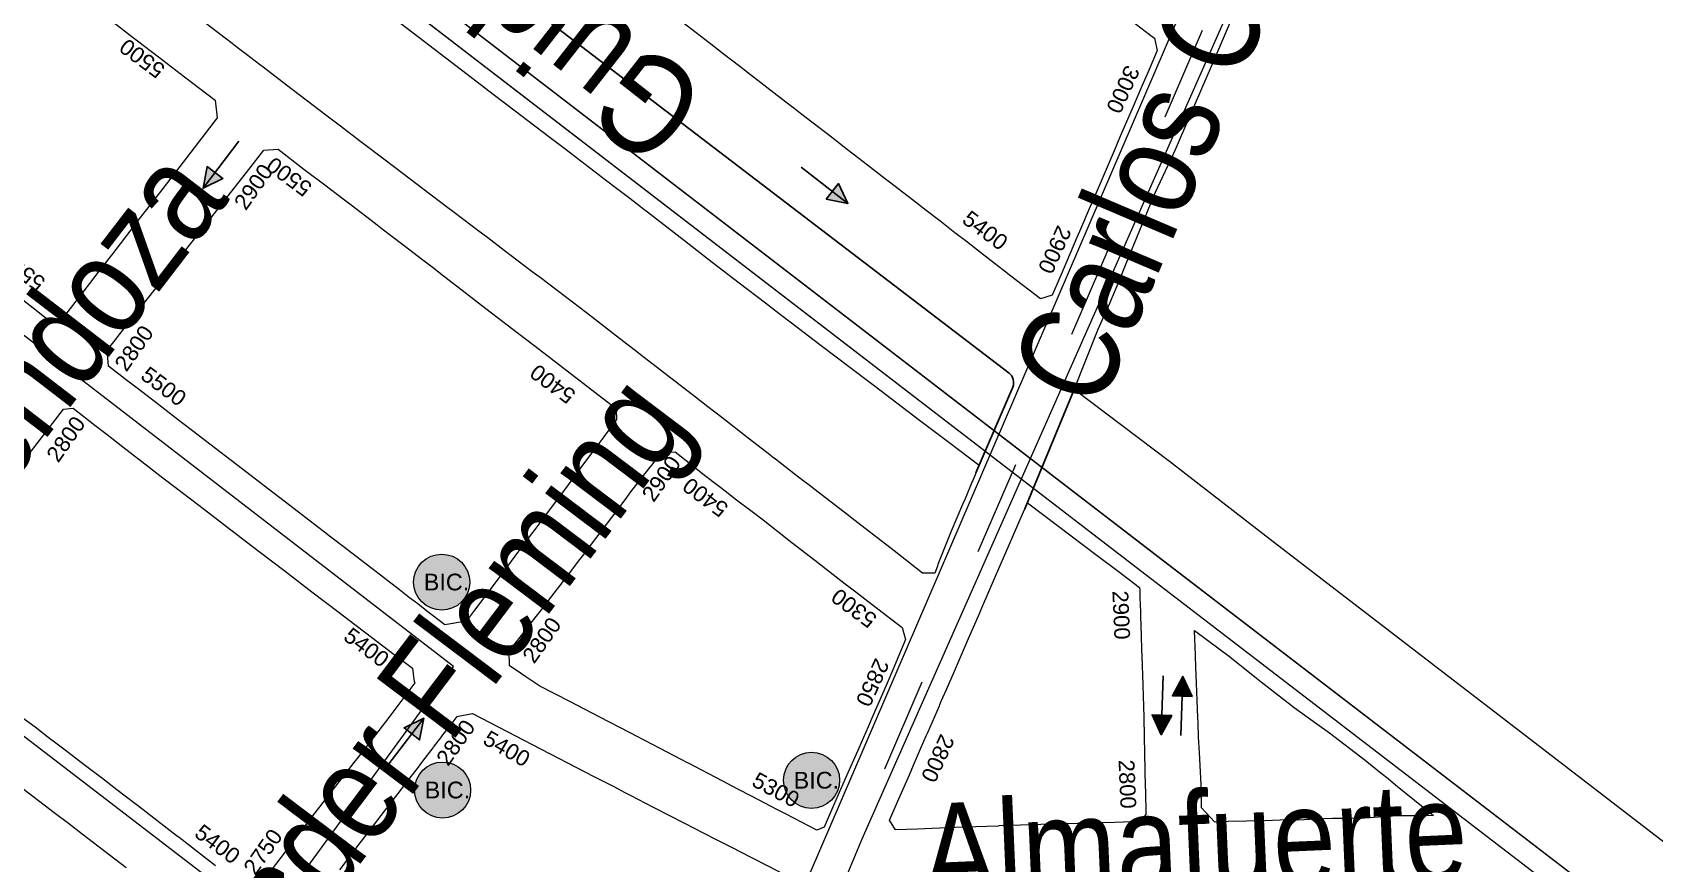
# Model space of a CAD drawing. Header units: millimetres. Extents: x 11558 to 23675, y 49449 to 61482.
# Drawn here: x 15299.4 to 15711, y 56523.3 to 56734.1 of the extents above; entities that cross this region are included whole.
import ezdxf

# ---------------------------------------------------------------- set-up
doc = ezdxf.new("R2010")
doc.units = ezdxf.units.MM
doc.linetypes.add('ACAD_ISO03W100', pattern=[30, 12, -18])
for name, color, linetype in [('0. plano base - nombres calles', 22, 'Continuous'), ('0. Plano Base - PLANO', 254, 'Continuous'), ('0. Plano base - sentido calles', 253, 'Continuous'), ('0. vias del tren', 252, 'VÍAS'), ('0.BARRIOS - DIVISIÓN', 12, 'ACAD_ISO03W100'), ('7. puesta en valor CC la lucila', 212, 'Continuous'), ('numeración', 7, 'Continuous')]:
    doc.layers.add(name, color=color, linetype=linetype)
doc.layers.add('Linea Bicentenario Nueva', color=7, linetype='Continuous', true_color=0x0000cc, transparency=0.05)
doc.layers.add('Linea Bicentenario Original', color=7, linetype='Continuous', true_color=0x0000cc, transparency=0.5)
doc.layers.get('7. puesta en valor CC la lucila').off()
doc.styles.get("Standard").update_dxf_attribs({"font": 'arial.ttf'})
doc.linetypes.add('VÍAS', pattern='A,0.15,[130,ltypeshp.shx,S=0.25,R=0,X=0,Y=0],0.15', length=0.3)

# ---------------------------------------------------------------- blocks, each defined once
blk = doc.blocks.new('MANZANAS')
at = {"layer": '0. Plano Base - PLANO', "color": 0, "linetype": 'VÍAS', "lineweight": 5, "ltscale": 4}
for points in [[(5633392.19, 6179345.26), (5633766.17, 6178972.83), (5633911.62, 6178827.98, 0.101414), (5634043.46, 6178741.38, 0.02134), (5634208.17, 6178683.79), (5634894.89, 6178561.57), (5635134.9, 6178519.11), (5635207, 6178505.64), (5635242.16, 6178496.03, -0.077062), (5635335.8, 6178454.16, 0.007448), (5635399.31, 6178414.39, -0.001689), (5635687.6, 6178238.47), (5636190.29, 6177920.23), (5636600.65, 6177660.36)], [(5633388.52, 6179341.14), (5633762.29, 6178968.93), (5633907.74, 6178824.08, 0.101414), (5634041.43, 6178736.27, 0.02138), (5634206.89, 6178678.43), (5634893.93, 6178556.15), (5635133.92, 6178513.7), (5635205.77, 6178500.27), (5635240.71, 6178490.73, -0.077062), (5635332.82, 6178449.54, 0.007448), (5635396.46, 6178409.69, -0.001689), (5635684.68, 6178233.8), (5636187.35, 6177915.58), (5636597.71, 6177655.71)]]:
    blk.add_lwpolyline(points, format="xyb", dxfattribs=at)
at = {"layer": '0. Plano Base - PLANO', "color": 0, "linetype": 'Continuous', "lineweight": 5}
for points in [[(5635048.58, 6178555.27), (5635005.32, 6178563.03), (5634917.33, 6178578.65), (5634884.63, 6178584.6), (5634854.65, 6178589.69), (5634853.03, 6178606.04), (5634852.63, 6178613.27), (5634852.26, 6178618.03), (5634851.68, 6178624.17), (5634850.03, 6178642.3), (5634849.97, 6178643.6), (5634849.47, 6178655.54), (5634849.28, 6178658.13), (5634847.54, 6178681.93), (5634847.21, 6178686.24), (5634846.7, 6178693.14)], [(5634824.69, 6178679.4), (5634830.11, 6178678.42), (5634831.72, 6178678.13), (5634833.28, 6178676.27), (5634833.74, 6178675.74), (5634834.08, 6178671.13), (5634834.22, 6178669.22), (5634834.47, 6178665.85), (5634834.83, 6178660.9), (5634835.08, 6178657.54), (5634835.47, 6178652.25), (5634835.78, 6178648.09), (5634836.11, 6178643.6), (5634836.3, 6178641.02), (5634836.78, 6178634.55), (5634836.86, 6178633.43), (5634837.43, 6178625.84), (5634837.5, 6178624.87), (5634838.08, 6178617.03), (5634838.15, 6178615.98), (5634838.5, 6178611.27), (5634838.72, 6178608.3), (5634836.48, 6178606.16), (5634827.2, 6178607.83), (5634824.62, 6178608.3), (5634821.9, 6178608.79), (5634818.16, 6178609.46), (5634813.16, 6178610.36), (5634809.51, 6178611.02), (5634807.43, 6178611.4), (5634804.7, 6178611.89), (5634800.48, 6178612.65), (5634797.07, 6178613.27), (5634796.15, 6178613.43), (5634788.92, 6178614.73), (5634787.63, 6178614.97), (5634781.88, 6178616), (5634779.22, 6178616.48), (5634775.63, 6178617.13), (5634770.56, 6178618.05), (5634762.62, 6178619.48), (5634760.81, 6178619.81), (5634758.66, 6178620.19), (5634757.96, 6178620.32), (5634753.45, 6178621.13), (5634744.97, 6178622.66), (5634741.67, 6178623.26), (5634739, 6178623.74), (5634736.42, 6178624.2), (5634731.94, 6178625.01), (5634727.89, 6178625.74), (5634719.24, 6178627.3)], [(5634655.8, 6178594.08), (5634664.15, 6178592.62), (5634672.7, 6178591.13), (5634674.45, 6178590.83), (5634681.17, 6178589.65), (5634689.75, 6178588.15), (5634698.43, 6178586.64), (5634706.85, 6178585.17), (5634711.82, 6178584.3), (5634715.52, 6178583.65), (5634723.68, 6178582.23), (5634727.23, 6178581.61), (5634732.25, 6178580.73), (5634735.6, 6178580.15), (5634736.71, 6178579.95), (5634737.87, 6178579.75), (5634740.66, 6178579.24), (5634749.5, 6178577.62), (5634758.28, 6178576.01), (5634766.8, 6178574.5), (5634775.07, 6178573.05), (5634779.42, 6178572.28), (5634783.64, 6178571.54), (5634792.2, 6178570.07), (5634798.16, 6178569.05), (5634800.71, 6178568.61), (5634809.24, 6178567.16), (5634818.1, 6178565.64), (5634823.47, 6178564.72), (5634832.19, 6178563.23), (5634836.14, 6178562.56), (5634842.16, 6178561.53), (5634842.49, 6178557.33), (5634842.51, 6178557.07), (5634842.89, 6178552.33), (5634843.01, 6178550.77), (5634843.59, 6178543.41), (5634844.48, 6178534.38), (5634844.54, 6178533.92), (5634844.79, 6178532.04), (5634841.98, 6178530.61), (5634833.03, 6178532.26), (5634821.59, 6178534.33), (5634817.25, 6178535.12), (5634812.72, 6178535.94), (5634805.82, 6178537.19), (5634804.21, 6178537.48), (5634801.49, 6178537.97), (5634795.61, 6178539.04), (5634794.6, 6178539.22), (5634794.19, 6178539.3), (5634787.01, 6178540.6), (5634778.61, 6178542.13), (5634774.29, 6178542.91), (5634770.32, 6178543.63), (5634761.66, 6178545.2), (5634756.93, 6178546.06), (5634752.91, 6178546.79), (5634751.7, 6178547.01), (5634748.69, 6178547.56), (5634744.44, 6178548.33), (5634735.91, 6178549.88), (5634731.55, 6178550.62), (5634727.11, 6178551.38), (5634724.48, 6178551.83), (5634721.76, 6178552.3), (5634718.87, 6178552.79), (5634710.13, 6178554.29), (5634704.94, 6178555.18), (5634701.84, 6178555.71), (5634697.47, 6178556.46), (5634693.58, 6178557.12), (5634692.88, 6178557.24), (5634684.57, 6178558.66), (5634676.18, 6178560.1), (5634667.2, 6178561.64), (5634664.69, 6178562.07), (5634658.68, 6178563.09), (5634654.16, 6178563.87), (5634650.11, 6178564.56), (5634641.72, 6178566.04), (5634634.39, 6178567.33), (5634633.24, 6178567.53), (5634629.16, 6178568.25), (5634626.23, 6178568.76), (5634624.67, 6178569.04), (5634615.88, 6178570.58)], [(5634566.67, 6178564.98), (5634575.43, 6178563.44), (5634580.46, 6178562.56), (5634583.88, 6178561.96), (5634592.4, 6178560.47), (5634596.98, 6178559.67), (5634600.79, 6178559), (5634609.66, 6178557.45), (5634617.83, 6178556.02), (5634627.44, 6178554.27), (5634629.98, 6178550.63), (5634627.46, 6178536.62), (5634625.89, 6178527.87), (5634624.35, 6178519.27), (5634622.83, 6178510.85), (5634622.2, 6178507.31), (5634621.28, 6178502.19), (5634620.58, 6178498.35), (5634618.51, 6178486.79), (5634616.19, 6178485.24), (5634613.87, 6178485.65), (5634610.83, 6178486.2), (5634606.05, 6178487.06)], [(5634717.03, 6178382.02), (5634711.38, 6178383.04), (5634705.54, 6178384.1), (5634705.05, 6178384.18), (5634702.75, 6178384.6), (5634697.62, 6178385.53), (5634694.28, 6178386.13), (5634685.97, 6178387.61), (5634681.52, 6178388.38), (5634677.3, 6178389.11), (5634676.09, 6178389.32), (5634668.82, 6178390.58), (5634665.96, 6178391.08), (5634664.82, 6178391.28), (5634660.23, 6178392.07), (5634656.52, 6178392.71)], [(5634626.56, 6178450.73), (5634629.47, 6178467), (5634631.52, 6178468.36), (5634638.39, 6178467.1), (5634642.2, 6178466.41), (5634647.22, 6178465.49), (5634655.53, 6178463.97), (5634657, 6178463.7), (5634659.8, 6178463.2), (5634664.15, 6178462.44), (5634672.91, 6178460.9), (5634681.21, 6178459.44), (5634689.75, 6178457.94), (5634698.28, 6178456.44), (5634706.71, 6178454.96), (5634715.27, 6178453.46), (5634720.24, 6178452.6), (5634723.66, 6178452.02), (5634732.57, 6178450.5), (5634738.29, 6178449.53), (5634739.94, 6178447.13), (5634740.24, 6178446.81), (5634740.52, 6178446.51), (5634738.8, 6178436.11), (5634737.95, 6178431.19), (5634736.38, 6178422.66), (5634736.15, 6178421.43), (5634735.57, 6178418.29), (5634734.78, 6178414.01), (5634733.22, 6178405.52), (5634731.72, 6178397.08), (5634730.77, 6178391.52), (5634729.11, 6178381.9)], [(5634745.52, 6178395.65), (5634746.54, 6178401.57), (5634746.98, 6178404.11), (5634747.07, 6178404.67), (5634747.72, 6178408.35), (5634748.49, 6178412.71), (5634749.96, 6178421.03), (5634750.58, 6178424.49), (5634751.12, 6178427.57), (5634751.52, 6178429.81), (5634752.27, 6178434.07), (5634752.3, 6178434.24), (5634752.89, 6178437.56), (5634752.9, 6178437.65), (5634753.54, 6178441.24), (5634753.56, 6178441.39), (5634754, 6178443.88), (5634754.57, 6178444.33), (5634756.46, 6178445.81), (5634757.13, 6178446.33), (5634764.62, 6178446.34), (5634774.17, 6178446.37), (5634791.82, 6178446.41), (5634792.92, 6178446.42), (5634797.47, 6178446.42), (5634799.81, 6178446.43), (5634800.46, 6178446.43), (5634802.17, 6178446.44), (5634808.76, 6178446.45), (5634809.32, 6178446.45), (5634817.47, 6178446.47), (5634826.32, 6178446.49), (5634829.15, 6178446.52), (5634831.66, 6178446.55), (5634833.22, 6178446.56), (5634837.16, 6178446.6), (5634844.76, 6178446.68)], [(5634663.28, 6178377.15), (5634674.52, 6178375.18), (5634678.97, 6178374.39), (5634683.29, 6178373.63), (5634691.77, 6178372.14), (5634697.15, 6178371.19)]]:
    blk.add_lwpolyline(points, dxfattribs=at)
at = {"layer": '0. Plano Base - PLANO', "color": 0}
blk.add_lwpolyline([(5634842.32, 6178559.43), (5634840.59, 6178583.02, 0.343681), (5634838.11, 6178585.75), (5634401.7, 6178662.05, 0.4126), (5634398.23, 6178659.62), (5634394.64, 6178639.74)], format="xyb", dxfattribs=at)
blk.add_lwpolyline([(5634854.65, 6178589.69), (5634857.53, 6178557.04)], dxfattribs=at)
at = {"layer": '0. Plano Base - PLANO', "color": 0, "linetype": 'Continuous', "lineweight": 5}
for points in [[(5634870.79, 6178472.39), (5634865.98, 6178469.67), (5634863.51, 6178471.12), (5634863.16, 6178476.23), (5634862.64, 6178483.69), (5634862.46, 6178486.31), (5634862.42, 6178486.94), (5634862.11, 6178491.47), (5634861.91, 6178494.38), (5634861.84, 6178495.34), (5634861.33, 6178502.73), (5634861.3, 6178503.1), (5634861.24, 6178503.96), (5634861.02, 6178507.2), (5634860.67, 6178512.26), (5634860.05, 6178521.3), (5634859.55, 6178528.35), (5634859.45, 6178529.74), (5634858.84, 6178538.45), (5634858.23, 6178547.07), (5634857.64, 6178555.41), (5634857.43, 6178558.66), (5634862.59, 6178557.83), (5634879.31, 6178555), (5634885.85, 6178553.89), (5634892.59, 6178552.74), (5634892.96, 6178552.09), (5634893.84, 6178550.51), (5634895.63, 6178547.32), (5634895.75, 6178547.12), (5634896.13, 6178546.44), (5634898.54, 6178542.13), (5634900.37, 6178538.88), (5634901.05, 6178537.66), (5634904.73, 6178531.12), (5634908.67, 6178524.08), (5634911.05, 6178519.71), (5634913.06, 6178516.03), (5634917.21, 6178508.44), (5634917.59, 6178507.8), (5634917.65, 6178507.68), (5634920.55, 6178502.41), (5634920.11, 6178500.21), (5634914.47, 6178497), (5634911.89, 6178495.53), (5634911.71, 6178495.43), (5634911.34, 6178495.22), (5634903.58, 6178490.96), (5634899.75, 6178488.8), (5634896.41, 6178486.91), (5634896.01, 6178486.69), (5634888.81, 6178482.63), (5634888.68, 6178482.53), (5634881.23, 6178478.31), (5634877.27, 6178476.07)], [(5634744.95, 6178466.41), (5634740.46, 6178463.1), (5634734.75, 6178464.12), (5634731.99, 6178464.61), (5634730.86, 6178464.81), (5634729.4, 6178465.07), (5634726.21, 6178465.64), (5634717.5, 6178467.19), (5634712.55, 6178468.07), (5634708.86, 6178468.72), (5634704.62, 6178469.48), (5634702.58, 6178469.84), (5634700.38, 6178470.23), (5634691.68, 6178471.78), (5634683.61, 6178473.22), (5634674.95, 6178474.76), (5634666.45, 6178476.27), (5634661.44, 6178477.16), (5634657.56, 6178477.85), (5634649.42, 6178479.3), (5634643.55, 6178480.34), (5634640.64, 6178480.86), (5634634.51, 6178481.95), (5634633.92, 6178482.93), (5634632.38, 6178485.44), (5634633.08, 6178489.16), (5634633.11, 6178489.3), (5634633.95, 6178493.77), (5634634.36, 6178495.96), (5634635.15, 6178500.18), (5634636.77, 6178508.79), (5634638.36, 6178517.24), (5634639.97, 6178525.79), (5634641.57, 6178534.28), (5634643.15, 6178542.69), (5634644.28, 6178548.75), (5634647.38, 6178550.63), (5634655.49, 6178549.21), (5634662.07, 6178548.06), (5634667.82, 6178547.06), (5634670.29, 6178546.63), (5634676.61, 6178545.52), (5634678.52, 6178545.18), (5634679.53, 6178545.01), (5634682.31, 6178544.52), (5634687.41, 6178543.63), (5634692.49, 6178542.74), (5634695.77, 6178542.17), (5634699.41, 6178541.53), (5634703.93, 6178540.72), (5634712.77, 6178539.14), (5634716.31, 6178538.5), (5634721.25, 6178537.61), (5634729.62, 6178536.11), (5634736.96, 6178534.79), (5634738.35, 6178534.54), (5634747.09, 6178532.97), (5634753.48, 6178531.82), (5634753.82, 6178531.76), (5634755.2, 6178529.39), (5634754.78, 6178526.84), (5634754.56, 6178525.47), (5634754.33, 6178524.03), (5634753.72, 6178520.29), (5634752.81, 6178514.7), (5634752.41, 6178512.24), (5634751.36, 6178505.79), (5634750.53, 6178500.67), (5634749.96, 6178497.18), (5634749.61, 6178495.05), (5634749.3, 6178493.15), (5634749.14, 6178492.15), (5634748.61, 6178488.88), (5634748.55, 6178488.54), (5634748.44, 6178487.83), (5634747.81, 6178484.01), (5634747.26, 6178480.63), (5634747.23, 6178480.41), (5634747.11, 6178479.68), (5634745.51, 6178469.84), (5634745.1, 6178467.35)], [(5634939.87, 6178510.48), (5634937.05, 6178508.76), (5634936.87, 6178508.82), (5634932.3, 6178510.42), (5634930.97, 6178512.88), (5634929.55, 6178515.53), (5634925.33, 6178522.62), (5634923.34, 6178525.98), (5634921.6, 6178529.12), (5634920.92, 6178530.3), (5634918.77, 6178534.06), (5634916.59, 6178537.89), (5634914.62, 6178541.31), (5634913.05, 6178544.08), (5634909.93, 6178549.52), (5634921.34, 6178547.69), (5634921.41, 6178547.67), (5634929.54, 6178546.06), (5634930.07, 6178545.96), (5634941.39, 6178543.83), (5634948.46, 6178542.79), (5634952.34, 6178542.23), (5634963.56, 6178540.32), (5634968.69, 6178539.26), (5634970.9, 6178538.81), (5634973.3, 6178538.31), (5634979.34, 6178537.05), (5634985.42, 6178535.78), (5634981.37, 6178533.66), (5634977.27, 6178531.51), (5634970.21, 6178527.19), (5634967.15, 6178525.48), (5634963.01, 6178523.32), (5634959.15, 6178521.11), (5634955.62, 6178518.99), (5634953.11, 6178517.79), (5634948.08, 6178514.88)], [(5634849.59, 6178461.92), (5634848.28, 6178460.35), (5634839.52, 6178460.37), (5634837.44, 6178460.38), (5634837.07, 6178460.38), (5634829.6, 6178460.39), (5634825.73, 6178460.4), (5634821.16, 6178460.41), (5634811.55, 6178460.43), (5634811.29, 6178460.43), (5634809.44, 6178460.44), (5634803.44, 6178460.45), (5634794.73, 6178460.46), (5634786.2, 6178460.44), (5634777.61, 6178460.42), (5634769.05, 6178460.4), (5634764.88, 6178460.85), (5634761.55, 6178461.24), (5634759.84, 6178461.43), (5634758.08, 6178464.61), (5634758.44, 6178466.54), (5634759.1, 6178470.16), (5634759.84, 6178474.2), (5634760.2, 6178476.16), (5634760.59, 6178478.3), (5634760.78, 6178479.32), (5634762.52, 6178489.02), (5634763.21, 6178493.05), (5634763.67, 6178495.71), (5634763.78, 6178496.38), (5634763.99, 6178497.61), (5634765.64, 6178507.2), (5634766.51, 6178512.29), (5634766.84, 6178514.8), (5634768.19, 6178522.05), (5634768.42, 6178523.21), (5634769.13, 6178527.09), (5634772.2, 6178528.95), (5634777.62, 6178527.93), (5634781.5, 6178527.2), (5634785.81, 6178526.4), (5634786.61, 6178526.25), (5634787.95, 6178526.01), (5634791.56, 6178525.38), (5634796.08, 6178524.6), (5634799.9, 6178523.93), (5634804.45, 6178523.08), (5634808.08, 6178522.39), (5634817.25, 6178520.73), (5634825.47, 6178519.25), (5634828.74, 6178518.67), (5634833.03, 6178517.9), (5634843.82, 6178515.96), (5634845.98, 6178513.67), (5634846.28, 6178509.78), (5634846.57, 6178506), (5634846.95, 6178501.05), (5634847.54, 6178492.67), (5634847.75, 6178489.62), (5634848.14, 6178483.73), (5634848.71, 6178475.23), (5634849.19, 6178467.88)]]:
    blk.add_lwpolyline(points, close=True, dxfattribs=at)
blk = doc.blocks.new('bic. nueva verde')
at = {"layer": 'Linea Bicentenario Nueva', "lineweight": 211, "true_color": 0xededed}
h = blk.add_hatch(color=7, dxfattribs=at)
h.dxf.hatch_style = 1
edge = h.paths.add_edge_path()
edge.add_arc((0, 0), 7.11, 0, 360)
at = {"layer": 'Linea Bicentenario Nueva', "color": 62, "lineweight": 9, "true_color": 0xa2c01b}
blk.add_circle((0, 0), 7.11, dxfattribs=at)
at = {"layer": 'Linea Bicentenario Nueva', "color": 62, "lineweight": 15, "true_color": 0xa2c01b, "insert": (-4.55, 2.15), "char_height": 4.25, "attachment_point": 1}
blk.add_mtext_dynamic_manual_height_columns('BIC.', width=16.4579, gutter_width=12.5, heights=[0], dxfattribs=at)
blk = doc.blocks.new('bic. original ida')
at = {"layer": 'Linea Bicentenario Original', "lineweight": 211, "true_color": 0xededed, "transparency": 33554674}
h = blk.add_hatch(color=7, dxfattribs=at)
h.dxf.hatch_style = 1
edge = h.paths.add_edge_path()
edge.add_arc((0, 0), 7.11, 0, 360)
at = {"layer": 'Linea Bicentenario Original', "color": 165, "lineweight": 9, "true_color": 0x5e67af}
blk.add_circle((0, 0), 7.11, dxfattribs=at)
at = {"layer": 'Linea Bicentenario Original', "color": 165, "lineweight": 15, "true_color": 0x5e67af, "insert": (-4.55, 2.15), "char_height": 4.25, "attachment_point": 1}
blk.add_mtext_dynamic_manual_height_columns('BIC.', width=16.4579, gutter_width=12.5, heights=[0], dxfattribs=at)

msp = doc.modelspace()

# ---------------------------------------------------------------- hatches: boundary and pattern name
at = {"layer": '0. Plano base - sentido calles', "linetype": 'Continuous', "lineweight": 25, "ltscale": 2, "true_color": 0x1a1a1a}
h = msp.add_hatch(color=250, dxfattribs=at)
h.dxf.hatch_style = 1
h.paths.add_polyline_path([(15342.74, 56694.56), (15347.77, 56697.02), (15345.78, 56698.53)])
h.paths.add_polyline_path([(15342.74, 56694.56), (15345.78, 56698.53), (15343.79, 56700.05)])
h = msp.add_hatch(color=250, dxfattribs=at)
h.dxf.hatch_style = 1
h.paths.add_polyline_path([(15506.35, 56690.71), (15503.94, 56695.75), (15502.4, 56693.78)])
h.paths.add_polyline_path([(15506.35, 56690.71), (15502.4, 56693.78), (15500.87, 56691.81)])
h = msp.add_hatch(color=250, dxfattribs=at)
h.dxf.hatch_style = 1
h.paths.add_polyline_path([(15591.37, 56570.73), (15588.71, 56565.82), (15591.2, 56565.73)])
h.paths.add_polyline_path([(15591.37, 56570.73), (15591.2, 56565.73), (15593.7, 56565.65)])
h = msp.add_hatch(color=250, dxfattribs=at)
h.dxf.hatch_style = 1
h.paths.add_polyline_path([(15398.75, 56560.1), (15393.73, 56557.65), (15395.72, 56556.13)])
h.paths.add_polyline_path([(15398.75, 56560.1), (15395.72, 56556.13), (15397.7, 56554.61)])
h = msp.add_hatch(color=250, dxfattribs=at)
h.dxf.hatch_style = 1
h.paths.add_polyline_path([(15585.87, 56555.91), (15588.53, 56560.82), (15586.04, 56560.91)])
h.paths.add_polyline_path([(15585.87, 56555.91), (15586.04, 56560.91), (15583.54, 56560.99)])
at = {"layer": 'Linea Bicentenario Nueva', "lineweight": 15, "true_color": 0xa2c01b}
h = msp.add_hatch(dxfattribs=at)
h.set_pattern_fill('AR-HBONE', color=62)
h.set_pattern_definition([(45, (654.19, 3233.44), (1e-14, 143.6841), [304.8, -101.6]), (135, (726.03, 3305.29), (1e-14, 143.6841), [304.8, -101.6])])
h.paths.add_polyline_path([(15495.03, 56543.24, 1), (15503.39, 56543.24, 1)])
h.paths.add_polyline_path([(15495.65, 56540.6), (15503.69, 56540.6), (15503.69, 56545.75), (15495.65, 56545.75)], flags=9)
at = {"layer": 'Linea Bicentenario Original', "lineweight": 15, "true_color": 0x5e67af}
h = msp.add_hatch(dxfattribs=at)
h.set_pattern_fill('AR-HBONE', color=165)
h.set_pattern_definition([(45, (556.03, 3233.67), (1e-14, 143.6841), [304.8, -101.6]), (135, (627.88, 3305.51), (1e-14, 143.6841), [304.8, -101.6])])
h.paths.add_polyline_path([(15396.88, 56543.46, 1), (15405.24, 56543.46, 1)])
h.paths.add_polyline_path([(15397.5, 56540.82), (15405.54, 56540.82), (15405.54, 56545.97), (15397.5, 56545.97)], flags=9)

# ---------------------------------------------------------------- linework, layer by layer
at = {"layer": '0. Plano base - sentido calles', "color": 250, "linetype": 'Continuous', "lineweight": 25, "ltscale": 2, "true_color": 0x1a1a1a}
for points in [[(15351.85, 56706.48), (15342.74, 56694.56), (15343.79, 56700.05), (15347.77, 56697.02), (15342.74, 56694.56)], [(15494.51, 56699.92), (15506.35, 56690.71), (15500.87, 56691.81), (15503.94, 56695.75), (15506.35, 56690.71)], [(15586.38, 56570.9), (15585.87, 56555.91), (15583.54, 56560.99), (15588.53, 56560.82), (15585.87, 56555.91)], [(15590.86, 56555.74), (15591.37, 56570.73), (15593.7, 56565.65), (15588.71, 56565.82), (15591.37, 56570.73)], [(15389.64, 56548.19), (15398.75, 56560.1), (15397.7, 56554.61), (15393.73, 56557.65), (15398.75, 56560.1)]]:
    msp.add_lwpolyline(points, dxfattribs=at)
at = {"layer": '0. vias del tren', "color": 252, "lineweight": 13, "ltscale": 2}
for points in [[(14654.1, 57863.33), (14774.48, 57485.35), (14836.77, 57289.75, 0.101414), (14913.84, 57152.12, 0.02134), (15033.44, 57025.08), (15586.49, 56600.03), (15779.89, 56451.7), (15837.66, 56406.5), (15864.43, 56381.77, -0.077062), (15928.22, 56301.44, 0.007448), (15966.25, 56236.87, -0.001689), (16140.96, 55947.85), (16440.33, 55433.7), (16684.66, 55013.9)], [(14648.86, 57861.66), (14769.24, 57483.68), (14831.53, 57288.08, 0.101414), (14909.68, 57148.53, 0.02138), (15029.84, 57020.92), (15583.14, 56595.67), (15776.52, 56447.35), (15834.1, 56402.31), (15860.7, 56377.73, -0.077062), (15923.44, 56298.72, 0.007448), (15961.55, 56234.01, -0.001689), (16136.22, 55945.05), (16435.57, 55430.93), (16679.91, 55011.13)]]:
    msp.add_lwpolyline(points, format="xyb", dxfattribs=at)
at = {"layer": '0.BARRIOS - DIVISIÓN', "color": 14, "lineweight": 18, "ltscale": 2}
msp.add_lwpolyline([(16418.59, 58130.89), (16249.98, 58111.94), (16083.83, 58079.19), (15820.55, 58019.73), (15876.26, 57767.08), (15937.04, 57702.15), (16048.38, 57371.67), (16080.77, 57272.05), (16119.78, 56977.46), (16114.28, 56971.06), (16127.11, 56864.76), (15822.26, 56799.18), (15619.96, 56789.72), (15441.36, 56374.38), (15242.07, 56442.67), (14737.19, 56476.17), (14744.95, 56558.25), (14680.7, 56781.83), (14379.79, 56701.5), (14354.72, 56697.3), (14314.52, 56710.66), (13967.63, 56603.49), (14252.98, 55490.76)], dxfattribs=at)
at = {"layer": 'Linea Bicentenario Nueva', "color": 230, "lineweight": 15, "true_color": 0xea348c}
msp.add_lwpolyline([(15478.06, 55091.64), (15472.14, 55308.43), (15221.74, 55300.15), (15300.84, 56240.68), (15379.93, 56218.95), (15509.99, 56529.49), (15625.21, 56789.97), (15673.75, 56879.78), (16120.31, 56976.8), (16671.38, 56982.43), (16641.58, 57214.43), (16613.47, 57444.51), (17468.31, 57451.7), (17899.55, 57452.47), (18001.88, 57453.3), (18290.15, 57456.57), (19863.73, 57471.64), (19819.9, 57016.86)], dxfattribs=at)
at = {"layer": 'Linea Bicentenario Nueva', "color": 62, "lineweight": 15, "true_color": 0xa2c01b}
msp.add_lwpolyline([(19819.9, 57016.86), (16121.28, 56984.13), (15670.04, 56887.97), (15613.8, 56792.68), (15366.73, 56219), (15381.35, 56214.88), (15489.61, 56218.92), (15501.1, 55912.69), (15523.64, 55303.29), (15464.79, 55301.52), (15471.57, 55091.39)], dxfattribs=at)
at = {"layer": 'Linea Bicentenario Original', "color": 165, "lineweight": 15, "true_color": 0x5e67af}
msp.add_lwpolyline([(15270.98, 55841.13), (15303.12, 56210.79), (15306.61, 56259.54), (15308.31, 56438.81), (15406.27, 56573.26), (14854.52, 56998.39), (14749.43, 56970.5), (14637.67, 56940.75), (14607.88, 57053.45), (14521.81, 57365.09), (14439.6, 57659.67), (14522.03, 57686.2), (14481.91, 57812.46), (14577.15, 57843.46), (14596.74, 57789.27)], dxfattribs=at)
at = {"layer": 'Linea Bicentenario Original', "color": 14, "lineweight": 15, "true_color": 0x8c0d0d}
msp.add_lwpolyline([(15474.96, 54947.17), (15468.93, 55089.76), (15461.99, 55309.98), (15977.84, 55329.01), (15960.47, 55789.33), (15248.52, 55763.91), (15288.68, 56244.77), (15306.84, 56249.45), (15374.45, 56229.18), (15460.68, 56430.05), (14880.38, 56875.57), (14873.65, 56880.39), (14661.17, 56833), (14471.07, 57529.64), (14658.37, 57592.11), (14605.15, 57763.93)], dxfattribs=at)

# ---------------------------------------------------------------- block references
at = {"layer": '0. Plano Base - PLANO', "color": 28, "lineweight": 5, "true_color": 0x0d0d0d, "rotation": 332.5463477508169}
msp.add_blockref('MANZANAS', (-7833237.48, -2828296.13), dxfattribs=at)
at = {"layer": '7. puesta en valor CC la lucila', "color": 250, "lineweight": 30, "rotation": 332.5463477508169}
msp.add_blockref('MANZANAS', (-7833237.48, -2828296.13), dxfattribs=at)
at = {"layer": 'Linea Bicentenario Nueva', "lineweight": 15}
msp.add_blockref('bic. nueva verde', (15497.14, 56544.37), dxfattribs=at)
at = {"layer": 'Linea Bicentenario Original', "lineweight": 15}
for p in [(15403.29, 56594.64), (15403.53, 56541.89)]:
    msp.add_blockref('bic. original ida', p, dxfattribs=at)

# ---------------------------------------------------------------- texts
at = {"layer": '0. plano base - nombres calles', "color": 250, "lineweight": 15, "true_color": 0x1a1a1a, "char_height": 25, "attachment_point": 1}
for s, insert, rotation in [('{\\fArial Narrow|b0|i0|c0|p34;Guido y Spano}', (15456.53, 56699.01), 141.9187), ('{\\fArial Narrow|b0|i0|c0|p34;Carlos Calvo}', (15547.11, 56647.46), 66.9298), ('{\\fArial Narrow|b0|i0|c0|p34;Mendoza}', (15258, 56613.61), 52.451), ('{\\fArial Narrow|b0|i0|c0|p34;Alexander Fleming}', (15302.97, 56459.08), 52.9614), ('{\\fArial Narrow|b0|i0|c0|p34;Almafuerte}', (15524.55, 56538.33), 2.4727)]:
    msp.add_mtext_dynamic_manual_height_columns(s, width=329.255, gutter_width=12.5, heights=[0], dxfattribs=dict(at, insert=insert, rotation=rotation))
at = {"layer": 'numeración', "color": 251, "true_color": 0x606162, "char_height": 4, "attachment_point": 1}
for s, insert, rotation in [('5500', (15331.06, 56722.15), 143.3239), ('\\pt12;3000', (15580.57, 56724.46), 245.6167), ('5500', (15368.35, 56692.14), 143.3239), ('2900', (15350.32, 56691.01), 54.8948), ('\\pt12;5400', (15537.44, 56689.2), 323.0978), ('\\pt12;2900', (15563.26, 56683.78), 245.6167), ('5500', (15300.7, 56668.13), 143.3239), ('2800', (15320.01, 56650.06), 54.8948), ('\\pt12;5500', (15329, 56649.64), 323.0978), ('5400', (15435.24, 56639.58), 143.3239), ('2800', (15302.71, 56627.01), 54.8948), ('2900', (15453.79, 56616.97), 54.8948), ('5400', (15473.97, 56610.82), 143.3239), ('5300', (15511.68, 56582.7), 143.3239), ('\\pt12;2900', (15577.47, 56592.58), 272.4527), ('\\pt12;5400', (15380.46, 56583.43), 323.0978), ('2800', (15423.47, 56576.02), 54.8948), ('\\pt12;2850', (15517.02, 56573.98), 245.6167), ('2800', (15401.63, 56550.03), 54.8948), ('\\pt12;5400', (15415.43, 56557.26), 329.9667), ('\\pt12;2800', (15533.58, 56554.75), 245.6167), ('\\pt12;2800', (15579.03, 56549.68), 272.4527), ('\\pt12;5300', (15483.56, 56546.66), 331.8899), ('\\pt12;5400', (15342.65, 56533.53), 323.0978), ('2750', (15352.71, 56522.32), 54.8948)]:
    msp.add_mtext_dynamic_manual_height_columns(s, width=16.0314, gutter_width=12.5, heights=[0], dxfattribs=dict(at, insert=insert, rotation=rotation))

doc.saveas('drawing.dxf')
